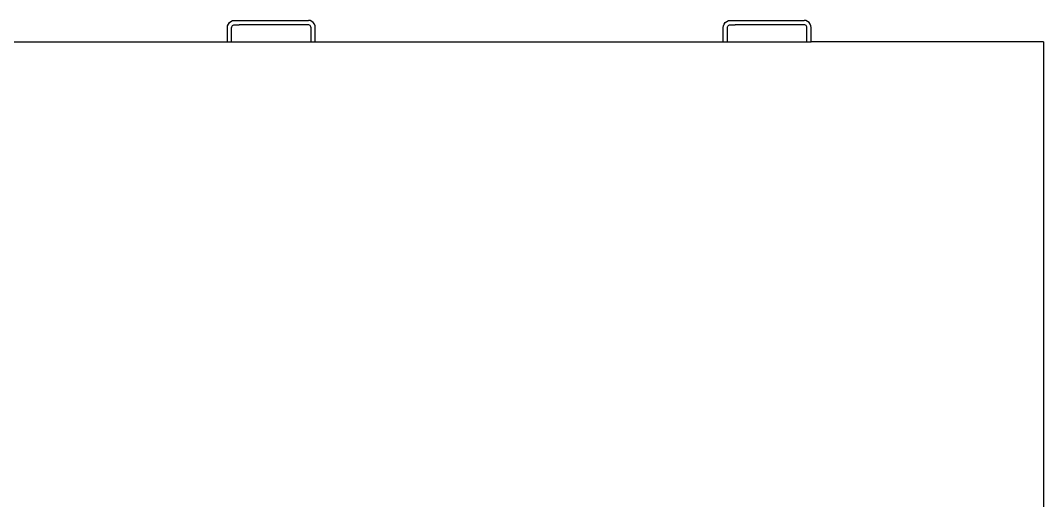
# Model space of a CAD drawing. Header units: metres. Extents: x 2.3 to 15.1, y 3 to 5.1.
# Drawn here: x 5.521 to 6.828, y 4.187 to 4.801 of the extents above; entities that cross this region are included whole.
import ezdxf

# ---------------------------------------------------------------- set-up
doc = ezdxf.new("R2010")
doc.units = ezdxf.units.M
doc.layers.add('Edges', color=7, linetype='Continuous')

# ---------------------------------------------------------------- blocks, each defined once
blk = doc.blocks.new('Chemistry Lab table pl')
at = {"layer": 'Edges'}
for p, q in [((5.7863, 4.796), (5.7877, 4.7979)), ((5.7877, 4.7979), (5.7896, 4.7994)), ((5.7896, 4.7994), (5.7917, 4.8003)), ((5.7917, 4.8003), (5.7939, 4.8005)), ((5.7939, 4.8005), (5.8886, 4.8005)), ((5.8907, 4.8003), (5.8886, 4.8005)), ((5.8929, 4.7994), (5.8907, 4.8003)), ((5.8947, 4.7979), (5.8929, 4.7994)), ((5.8962, 4.796), (5.8947, 4.7979)), ((6.4198, 4.796), (6.4212, 4.7979)), ((6.4212, 4.7979), (6.4231, 4.7994)), ((6.4231, 4.7994), (6.4252, 4.8003)), ((6.4252, 4.8003), (6.4274, 4.8005)), ((6.4274, 4.8005), (6.5221, 4.8005)), ((6.5242, 4.8003), (6.5221, 4.8005)), ((6.5264, 4.7994), (6.5242, 4.8003)), ((6.5282, 4.7979), (6.5264, 4.7994)), ((6.5297, 4.796), (6.5282, 4.7979)), ((5.7851, 4.7917), (5.7854, 4.7939)), ((5.7851, 4.7734), (5.7851, 4.7917)), ((5.7854, 4.7939), (5.7863, 4.796)), ((5.7905, 4.7913), (5.7907, 4.7924)), ((5.7905, 4.7734), (5.7905, 4.7913)), ((5.7907, 4.7924), (5.791, 4.7933)), ((5.791, 4.7933), (5.7916, 4.794)), ((5.7916, 4.794), (5.7923, 4.7946)), ((5.7923, 4.7946), (5.7932, 4.7949)), ((5.7932, 4.7949), (5.7942, 4.7951)), ((5.7942, 4.7951), (5.8003, 4.7951)), ((5.8821, 4.795), (5.8003, 4.795)), ((5.8882, 4.7951), (5.8821, 4.7951)), ((5.8893, 4.7949), (5.8882, 4.7951)), ((5.8901, 4.7946), (5.8893, 4.7949)), ((5.8909, 4.794), (5.8901, 4.7946)), ((5.8914, 4.7933), (5.8909, 4.794)), ((5.8918, 4.7924), (5.8914, 4.7933)), ((5.8919, 4.7913), (5.8918, 4.7924)), ((5.8919, 4.7734), (5.8919, 4.7913)), ((5.8971, 4.7939), (5.8962, 4.796)), ((5.8974, 4.7917), (5.8971, 4.7939)), ((5.8974, 4.7734), (5.8974, 4.7917)), ((6.4186, 4.7917), (6.4189, 4.7939)), ((6.4186, 4.7734), (6.4186, 4.7917)), ((6.4189, 4.7939), (6.4198, 4.796)), ((6.424, 4.7913), (6.4242, 4.7924)), ((6.424, 4.7734), (6.424, 4.7913)), ((6.4242, 4.7924), (6.4245, 4.7933)), ((6.4245, 4.7933), (6.4251, 4.794)), ((6.4251, 4.794), (6.4258, 4.7946)), ((6.4258, 4.7946), (6.4267, 4.7949)), ((6.4267, 4.7949), (6.4277, 4.7951)), ((6.4277, 4.7951), (6.4338, 4.7951)), ((6.5156, 4.795), (6.4338, 4.795)), ((6.5217, 4.7951), (6.5156, 4.7951)), ((6.5228, 4.7949), (6.5217, 4.7951)), ((6.5236, 4.7946), (6.5228, 4.7949)), ((6.5244, 4.794), (6.5236, 4.7946)), ((6.5249, 4.7933), (6.5244, 4.794)), ((6.5253, 4.7924), (6.5249, 4.7933)), ((6.5254, 4.7913), (6.5253, 4.7924)), ((6.5254, 4.7734), (6.5254, 4.7913)), ((6.5306, 4.7939), (6.5297, 4.796)), ((6.5309, 4.7917), (6.5306, 4.7939)), ((6.5309, 4.7734), (6.5309, 4.7917)), ((5.2639, 4.7734), (5.7851, 4.7734)), ((5.7851, 4.7734), (5.7905, 4.7734)), ((5.7905, 4.7734), (5.8919, 4.7734)), ((5.8919, 4.7734), (5.8974, 4.7734)), ((5.8974, 4.7734), (6.4186, 4.7734)), ((6.4186, 4.7734), (6.424, 4.7734)), ((6.424, 4.7734), (6.5254, 4.7734)), ((6.5254, 4.7734), (6.5309, 4.7734)), ((6.8278, 4.7734), (6.5309, 4.7734)), ((6.8278, 4.7734), (6.8278, 4.0984))]:
    blk.add_line(p, q, dxfattribs=at)

msp = doc.modelspace()

# ---------------------------------------------------------------- block references
msp.add_blockref('Chemistry Lab table pl', (0, 0))

doc.saveas('drawing.dxf')
